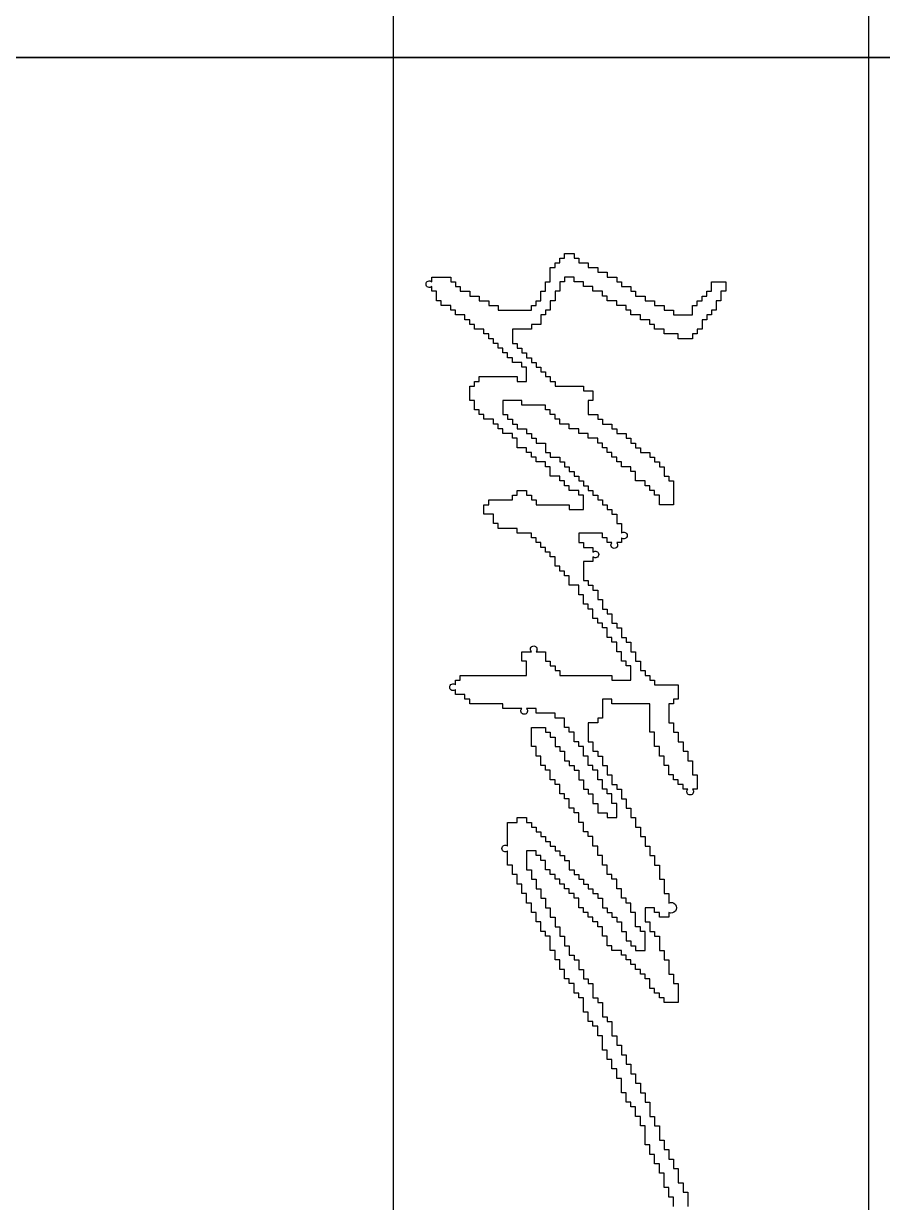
# Model space of a CAD drawing. Header units: millimetres. Extents: x 434053 to 1059003, y -2417481 to 936527.
# Drawn here: x 537196 to 537918, y -1806534 to -1805542 of the extents above; entities that cross this region are included whole.
import ezdxf

# ---------------------------------------------------------------- set-up
doc = ezdxf.new("R2010")
doc.units = ezdxf.units.MM
doc.header["$LTSCALE"] = 1000
doc.header["$MEASUREMENT"] = 0
for name, color, linetype in [('TITLIN', 7, 'Continuous'), ('图框层', 3, 'Continuous'), ('电子签名', 6, 'Continuous')]:
    doc.layers.add(name, color=color, linetype=linetype)

# ---------------------------------------------------------------- blocks, each defined once
blk = doc.blocks.new('A$C6C634642')
at = {"linetype": 'Continuous'}
blk.add_lwpolyline([(980000, 255000), (975000, 255000), (970000, 255000), (970000, 250000), (965000, 250000), (960000, 250000), (960000, 245000), (955000, 245000), (950000, 245000), (945000, 245000), (945000, 240000), (940000, 240000), (935000, 240000), (935000, 235000), (930000, 235000), (925000, 235000), (925000, 230000), (920000, 230000), (915000, 230000), (915000, 225000), (910000, 225000), (905000, 225000), (900000, 225000), (895000, 225000), (895000, 220000), (890000, 220000), (885000, 220000), (885000, 215000), (880000, 215000), (875000, 215000), (875000, 210000), (870000, 210000), (870000, 205000), (865000, 205000), (860000, 205000), (860000, 200000), (855000, 200000), (850000, 200000), (845000, 200000), (845000, 195000), (840000, 195000), (835000, 195000), (835000, 190000), (830000, 190000), (825000, 190000), (825000, 185000), (820000, 185000), (815000, 185000), (815000, 180000), (810000, 180000), (805000, 180000), (800000, 180000), (800000, 175000), (795000, 175000), (790000, 175000), (790000, 170000), (785000, 170000), (785000, 165000), (780000, 165000), (775000, 165000), (775000, 160000), (770000, 160000), (765000, 160000), (760000, 160000), (760000, 155000), (755000, 155000), (755000, 150000), (750000, 150000), (745000, 150000), (745000, 145000), (740000, 145000), (740000, 140000), (735000, 140000), (730000, 140000), (730000, 135000), (725000, 135000), (720000, 135000), (720000, 130000), (715000, 130000), (710000, 130000), (710000, 125000), (705000, 125000), (700000, 125000), (695000, 125000), (695000, 120000), (690000, 120000), (690000, 115000), (685000, 115000), (680000, 115000), (680000, 110000), (675000, 110000), (670000, 110000), (670000, 105000), (665000, 105000), (660000, 105000), (660000, 100000), (655000, 100000), (650000, 100000), (650000, 95000), (645000, 95000), (640000, 95000), (640000, 90000), (635000, 90000), (630000, 90000), (630000, 85000), (625000, 85000), (620000, 85000), (620000, 80000), (615000, 80000), (610000, 80000), (605000, 80000, -2.414214), (600000, 80000), (595000, 80000), (590000, 80000), (585000, 80000), (580000, 80000), (575000, 80000), (575000, 85000), (575000, 90000), (570000, 90000), (570000, 95000), (570000, 100000), (575000, 100000), (575000, 105000), (580000, 105000), (580000, 110000), (585000, 110000), (585000, 115000), (590000, 115000), (590000, 120000), (595000, 120000), (595000, 125000), (600000, 125000), (600000, 130000), (605000, 130000), (605000, 135000), (610000, 135000), (610000, 140000), (615000, 140000), (615000, 145000), (625000, 145000), (625000, 150000), (630000, 150000), (630000, 155000), (635000, 155000), (635000, 160000), (640000, 160000), (640000, 165000), (645000, 165000), (645000, 170000), (650000, 170000), (650000, 175000), (655000, 175000), (655000, 180000), (665000, 180000), (665000, 185000), (670000, 185000), (670000, 190000), (675000, 190000), (675000, 195000), (680000, 195000), (680000, 200000), (690000, 200000), (690000, 205000), (700000, 205000), (700000, 210000), (705000, 210000), (705000, 215000), (710000, 215000), (710000, 220000), (710000, 225000), (705000, 225000), (700000, 225000), (695000, 225000), (690000, 225000), (690000, 220000), (685000, 220000), (685000, 215000), (680000, 215000), (675000, 215000), (670000, 215000), (670000, 210000), (665000, 210000), (660000, 210000), (660000, 205000), (655000, 205000), (655000, 200000), (650000, 200000), (645000, 200000), (645000, 195000), (640000, 195000), (635000, 195000), (635000, 190000), (630000, 190000), (630000, 185000), (625000, 185000), (620000, 185000), (620000, 180000), (615000, 180000), (610000, 180000), (610000, 175000), (605000, 175000), (600000, 175000), (600000, 170000), (595000, 170000), (590000, 170000), (590000, 165000), (585000, 165000), (585000, 160000), (580000, 160000), (575000, 160000), (575000, 155000), (570000, 155000), (565000, 155000), (565000, 150000), (560000, 150000), (560000, 145000), (555000, 145000), (550000, 145000), (550000, 140000), (545000, 140000), (545000, 135000), (540000, 135000), (535000, 135000), (535000, 130000), (530000, 130000), (530000, 125000), (525000, 125000), (520000, 125000), (520000, 120000), (515000, 120000), (515000, 115000), (510000, 115000), (505000, 115000), (505000, 110000), (500000, 110000), (495000, 110000), (495000, 105000), (490000, 105000), (485000, 105000), (480000, 105000), (475000, 105000), (475000, 110000), (475000, 115000), (475000, 120000), (480000, 120000), (480000, 125000), (485000, 125000), (485000, 130000), (495000, 130000), (495000, 135000), (500000, 135000), (500000, 140000), (510000, 140000), (510000, 145000), (515000, 145000), (515000, 150000), (520000, 150000), (520000, 155000), (530000, 155000), (530000, 160000), (540000, 160000), (540000, 165000), (545000, 165000), (545000, 170000), (555000, 170000), (555000, 175000), (565000, 175000), (565000, 180000), (565000, 185000), (570000, 185000), (570000, 190000), (570000, 195000), (565000, 195000), (560000, 195000), (555000, 195000), (555000, 190000), (550000, 190000), (545000, 190000), (545000, 185000), (540000, 185000), (540000, 180000), (535000, 180000), (530000, 180000), (530000, 175000), (525000, 175000), (520000, 175000), (520000, 170000), (515000, 170000), (515000, 165000), (510000, 165000), (505000, 165000), (505000, 160000), (500000, 160000), (495000, 160000), (495000, 155000), (490000, 155000), (490000, 150000), (485000, 150000), (480000, 150000), (480000, 145000), (475000, 145000), (475000, 140000), (470000, 140000), (465000, 140000), (465000, 135000), (465000, 130000), (460000, 130000), (460000, 125000), (460000, 120000), (460000, 115000), (460000, 110000), (455000, 110000), (455000, 105000), (455000, 100000, -2.414214), (455000, 95000), (455000, 90000), (455000, 85000), (455000, 80000), (455000, 75000), (450000, 75000), (450000, 70000), (450000, 65000), (450000, 60000), (450000, 55000), (450000, 50000), (450000, 45000), (450000, 40000), (445000, 40000), (445000, 35000), (440000, 35000), (440000, 30000), (440000, 25000), (435000, 25000, -2.414214), (430000, 25000), (425000, 25000), (425000, 30000), (420000, 30000), (420000, 35000), (420000, 40000), (420000, 45000), (420000, 50000), (420000, 55000), (420000, 60000), (420000, 65000), (420000, 70000), (420000, 75000), (420000, 80000), (420000, 85000), (420000, 90000), (420000, 95000), (420000, 100000), (415000, 100000), (410000, 100000), (405000, 100000), (405000, 95000), (400000, 95000), (395000, 95000), (395000, 100000), (395000, 105000, -2.414214), (395000, 110000), (395000, 115000), (395000, 120000), (405000, 120000), (405000, 125000), (410000, 125000), (410000, 130000), (415000, 130000), (415000, 135000), (420000, 135000), (420000, 140000), (420000, 145000), (420000, 150000), (420000, 155000), (420000, 160000), (420000, 165000), (420000, 170000), (420000, 175000), (420000, 180000), (420000, 185000), (420000, 190000), (425000, 190000), (425000, 195000), (425000, 200000), (425000, 205000), (425000, 210000), (420000, 210000), (415000, 210000), (410000, 210000), (410000, 205000), (405000, 205000), (405000, 200000), (400000, 200000), (395000, 200000), (395000, 195000), (390000, 195000), (385000, 195000), (385000, 190000), (380000, 190000), (380000, 185000), (375000, 185000), (370000, 185000), (370000, 180000), (365000, 180000), (365000, 175000), (360000, 175000), (360000, 170000), (355000, 170000), (350000, 170000), (350000, 165000), (345000, 165000), (345000, 160000), (340000, 160000), (335000, 160000), (335000, 155000), (330000, 155000), (325000, 155000), (325000, 150000), (325000, 145000), (320000, 145000), (315000, 145000), (315000, 140000), (310000, 140000), (310000, 135000), (305000, 135000), (305000, 130000), (300000, 130000), (295000, 130000), (295000, 125000), (290000, 125000), (290000, 120000), (285000, 120000), (285000, 115000), (280000, 115000), (280000, 110000), (275000, 110000), (275000, 105000), (270000, 105000), (270000, 100000), (270000, 95000), (270000, 90000), (265000, 90000), (265000, 85000), (265000, 80000), (265000, 75000), (265000, 70000), (260000, 70000), (260000, 65000), (255000, 65000), (250000, 65000), (250000, 60000), (250000, 55000), (245000, 55000), (240000, 55000), (240000, 60000), (235000, 60000), (235000, 65000), (235000, 70000), (235000, 75000), (235000, 80000), (235000, 85000), (230000, 85000), (230000, 90000), (225000, 90000), (225000, 95000), (225000, 100000), (230000, 100000), (230000, 105000), (235000, 105000), (235000, 110000), (240000, 110000), (240000, 115000), (240000, 120000), (240000, 125000), (240000, 130000), (240000, 135000), (240000, 140000), (240000, 145000), (245000, 145000), (245000, 150000), (245000, 155000), (245000, 160000), (240000, 160000), (235000, 160000), (230000, 160000), (230000, 155000), (225000, 155000), (225000, 150000), (225000, 145000), (220000, 145000), (220000, 140000), (215000, 140000), (215000, 135000), (210000, 135000), (210000, 130000), (210000, 125000), (205000, 125000), (200000, 125000), (200000, 120000), (195000, 120000), (195000, 115000), (195000, 110000), (190000, 110000), (190000, 105000), (185000, 105000), (185000, 100000), (180000, 100000), (180000, 95000), (180000, 90000), (175000, 90000), (170000, 90000), (170000, 85000), (165000, 85000), (165000, 80000), (165000, 75000), (160000, 75000), (160000, 70000), (155000, 70000), (155000, 65000), (150000, 65000), (150000, 60000), (150000, 55000), (145000, 55000), (145000, 50000), (140000, 50000), (140000, 45000), (135000, 45000), (130000, 45000), (130000, 40000), (125000, 40000), (120000, 40000), (115000, 40000), (115000, 45000), (110000, 45000), (110000, 50000), (105000, 50000), (105000, 55000), (105000, 60000), (105000, 65000), (105000, 70000), (105000, 75000), (105000, 80000), (105000, 85000), (105000, 90000), (110000, 90000), (110000, 95000), (110000, 100000), (105000, 100000), (100000, 100000), (95000, 100000), (95000, 95000), (90000, 95000), (90000, 90000), (90000, 85000), (85000, 85000), (85000, 80000), (80000, 80000), (80000, 75000), (75000, 75000), (75000, 70000), (70000, 70000), (70000, 65000), (65000, 65000), (65000, 60000), (60000, 60000), (60000, 55000), (55000, 55000), (55000, 50000), (55000, 45000), (50000, 45000), (50000, 40000), (45000, 40000), (45000, 35000), (40000, 35000), (40000, 30000), (40000, 25000), (35000, 25000), (35000, 20000), (30000, 20000), (30000, 15000), (30000, 10000), (25000, 10000), (25000, 5000), (20000, 5000), (15000, 5000), (15000, 0), (10000, 0, -2.414214), (5000, 0), (0, 0), (0, 5000), (0, 10000), (0, 15000), (0, 20000), (5000, 20000), (5000, 25000), (10000, 25000), (10000, 30000), (15000, 30000), (15000, 35000), (15000, 40000), (20000, 40000), (20000, 45000), (20000, 50000), (25000, 50000), (25000, 55000), (25000, 60000), (30000, 60000), (30000, 65000), (30000, 70000), (35000, 70000), (35000, 75000), (35000, 80000), (35000, 85000), (35000, 90000), (35000, 95000), (35000, 100000), (35000, 105000), (30000, 105000), (30000, 110000), (25000, 110000), (25000, 115000), (20000, 115000), (15000, 115000), (15000, 120000), (10000, 120000), (5000, 120000), (5000, 125000), (0, 125000), (-5000, 125000), (-10000, 125000), (-10000, 130000), (-15000, 130000), (-15000, 135000), (-20000, 135000), (-20000, 140000), (-25000, 140000), (-25000, 145000), (-25000, 150000), (-20000, 150000), (-20000, 155000), (-15000, 155000), (-15000, 160000), (-15000, 165000), (-10000, 165000), (-10000, 170000), (-10000, 175000), (-5000, 175000), (-5000, 180000), (-5000, 185000), (0, 185000), (0, 190000), (0, 195000), (5000, 195000), (5000, 200000), (10000, 200000), (10000, 205000), (10000, 210000), (15000, 210000), (15000, 215000), (20000, 215000), (20000, 220000), (20000, 225000), (25000, 225000), (25000, 230000), (25000, 235000), (30000, 235000), (30000, 240000), (30000, 245000), (35000, 245000), (35000, 250000), (35000, 255000), (40000, 255000), (40000, 260000), (40000, 265000), (40000, 270000), (40000, 275000), (35000, 275000), (30000, 275000), (30000, 280000), (25000, 280000), (25000, 285000), (20000, 285000), (20000, 290000), (15000, 290000), (15000, 295000), (10000, 295000), (5000, 295000), (5000, 300000), (5000, 305000), (5000, 310000), (10000, 310000), (15000, 310000), (15000, 305000), (25000, 305000), (25000, 300000), (35000, 300000), (35000, 295000), (40000, 295000), (40000, 290000), (45000, 290000), (45000, 285000), (55000, 285000), (55000, 280000), (60000, 280000), (60000, 275000), (65000, 275000), (65000, 270000), (65000, 265000), (65000, 260000), (60000, 260000), (60000, 255000), (60000, 250000), (60000, 245000), (55000, 245000), (55000, 240000), (55000, 235000), (50000, 235000), (50000, 230000), (45000, 230000), (45000, 225000), (45000, 220000), (40000, 220000), (40000, 215000), (40000, 210000), (35000, 210000), (35000, 205000), (30000, 205000), (30000, 200000), (30000, 195000), (25000, 195000), (25000, 190000), (25000, 185000), (20000, 185000), (20000, 180000), (15000, 180000), (15000, 175000), (15000, 170000), (10000, 170000), (10000, 165000), (10000, 160000), (5000, 160000), (5000, 155000), (5000, 150000), (0, 150000), (0, 145000), (0, 140000), (5000, 140000), (5000, 135000), (15000, 135000), (15000, 130000), (25000, 130000), (25000, 125000), (35000, 125000), (35000, 120000), (40000, 120000), (40000, 115000), (50000, 115000), (50000, 110000), (50000, 105000), (55000, 105000), (55000, 100000), (55000, 95000), (55000, 90000), (55000, 85000), (70000, 85000), (70000, 90000), (75000, 90000), (75000, 95000), (80000, 95000), (80000, 100000), (85000, 100000), (85000, 105000), (90000, 105000), (90000, 110000), (95000, 110000), (95000, 115000), (100000, 115000), (100000, 120000), (105000, 120000), (105000, 125000), (110000, 125000), (110000, 130000), (115000, 130000), (115000, 135000), (115000, 140000), (115000, 145000), (115000, 150000), (115000, 155000), (115000, 160000), (120000, 160000), (120000, 165000), (120000, 170000), (125000, 170000), (130000, 170000), (130000, 165000), (145000, 165000), (145000, 170000), (145000, 175000), (150000, 175000), (150000, 180000), (155000, 180000), (155000, 185000), (155000, 190000), (160000, 190000), (160000, 195000), (165000, 195000), (165000, 200000), (165000, 205000), (170000, 205000), (170000, 210000), (175000, 210000), (175000, 215000), (180000, 215000), (180000, 220000), (185000, 220000), (185000, 225000), (185000, 230000), (190000, 230000), (190000, 235000), (195000, 235000), (195000, 240000), (200000, 240000), (200000, 245000), (210000, 245000), (210000, 250000), (215000, 250000), (215000, 255000), (225000, 255000), (240000, 255000), (240000, 250000), (240000, 245000), (240000, 240000), (235000, 240000), (230000, 240000), (230000, 235000), (225000, 235000), (225000, 230000), (220000, 230000), (220000, 225000), (215000, 225000), (215000, 220000), (215000, 215000), (210000, 215000), (205000, 215000), (205000, 210000), (200000, 210000), (200000, 205000), (200000, 200000), (195000, 200000), (195000, 195000), (190000, 195000), (190000, 190000), (185000, 190000), (185000, 185000), (180000, 185000), (180000, 180000), (175000, 180000), (175000, 175000), (170000, 175000), (170000, 170000), (170000, 165000), (165000, 165000), (165000, 160000), (165000, 155000), (160000, 155000), (160000, 150000), (160000, 145000), (155000, 145000), (155000, 140000), (155000, 135000), (150000, 135000), (150000, 130000), (145000, 130000), (145000, 125000), (140000, 125000), (140000, 120000), (135000, 120000), (135000, 115000), (135000, 110000), (135000, 105000), (135000, 100000), (135000, 95000), (130000, 95000), (130000, 90000), (130000, 85000), (130000, 80000), (130000, 75000), (145000, 75000), (145000, 80000), (150000, 80000), (150000, 85000), (155000, 85000), (155000, 90000), (160000, 90000), (160000, 95000), (160000, 100000), (165000, 100000), (165000, 105000), (170000, 105000), (170000, 110000), (175000, 110000), (175000, 115000), (175000, 120000), (185000, 120000), (185000, 125000), (190000, 125000), (190000, 130000), (190000, 135000), (195000, 135000), (195000, 140000), (200000, 140000), (200000, 145000), (205000, 145000), (205000, 150000), (210000, 150000), (210000, 155000), (215000, 155000), (215000, 160000), (220000, 160000), (220000, 165000), (225000, 165000), (225000, 170000), (230000, 170000), (230000, 175000), (235000, 175000), (235000, 180000), (240000, 180000), (240000, 185000), (245000, 185000), (245000, 190000), (250000, 190000), (250000, 195000), (260000, 195000), (260000, 200000), (270000, 200000, -2.414214), (275000, 200000), (280000, 200000), (280000, 195000, -2.414214), (280000, 190000), (280000, 185000), (275000, 185000), (275000, 180000), (270000, 180000), (270000, 175000), (270000, 170000), (270000, 165000), (270000, 160000), (270000, 155000), (280000, 155000), (280000, 160000), (285000, 160000), (285000, 165000), (285000, 170000), (290000, 170000, -2.414214), (295000, 170000), (300000, 170000), (300000, 165000), (300000, 160000), (320000, 160000), (320000, 165000), (325000, 165000), (325000, 170000), (330000, 170000), (330000, 175000), (340000, 175000), (340000, 180000), (350000, 180000), (350000, 185000), (355000, 185000), (355000, 190000), (365000, 190000), (365000, 195000), (370000, 195000), (370000, 200000), (380000, 200000), (380000, 205000), (385000, 205000), (385000, 210000), (395000, 210000), (395000, 215000), (405000, 215000), (405000, 220000), (415000, 220000), (415000, 225000), (420000, 225000), (420000, 230000), (425000, 230000), (425000, 235000), (430000, 235000), (430000, 240000), (430000, 245000), (430000, 250000), (430000, 255000), (430000, 260000), (440000, 260000), (445000, 260000), (445000, 255000), (450000, 255000), (450000, 250000), (470000, 250000), (470000, 255000), (480000, 255000), (480000, 260000), (490000, 260000), (490000, 265000), (500000, 265000), (500000, 270000), (510000, 270000), (510000, 275000), (525000, 275000), (525000, 280000), (540000, 280000), (540000, 275000, -2.414214), (540000, 270000), (540000, 265000), (535000, 265000), (535000, 260000), (530000, 260000), (530000, 255000), (525000, 255000), (525000, 250000), (520000, 250000), (515000, 250000), (515000, 245000), (510000, 245000), (505000, 245000), (505000, 240000), (500000, 240000), (495000, 240000), (495000, 235000), (490000, 235000), (485000, 235000), (480000, 235000), (480000, 230000), (475000, 230000), (470000, 230000), (465000, 230000), (460000, 230000), (455000, 230000), (450000, 230000), (450000, 225000), (450000, 220000), (450000, 215000), (450000, 210000), (450000, 205000), (450000, 200000), (450000, 195000), (450000, 190000), (445000, 190000), (445000, 185000), (445000, 180000), (465000, 180000), (465000, 175000), (470000, 175000), (470000, 170000), (470000, 165000), (490000, 165000), (490000, 170000), (500000, 170000), (500000, 175000), (505000, 175000), (505000, 180000), (515000, 180000), (515000, 185000), (525000, 185000), (525000, 190000), (535000, 190000), (535000, 195000), (540000, 195000), (540000, 200000), (550000, 200000), (550000, 205000), (560000, 205000), (560000, 210000), (570000, 210000), (570000, 215000), (580000, 215000), (580000, 220000), (590000, 220000), (590000, 225000), (600000, 225000), (600000, 230000), (610000, 230000), (610000, 235000), (620000, 235000), (620000, 240000), (635000, 240000), (635000, 245000), (650000, 245000), (650000, 250000), (660000, 250000, -1.618034), (670000, 250000), (675000, 250000), (675000, 245000), (675000, 240000), (670000, 240000), (670000, 235000), (665000, 235000), (665000, 230000), (665000, 225000), (680000, 225000), (680000, 230000), (690000, 230000), (690000, 235000), (695000, 235000), (695000, 240000), (710000, 240000), (710000, 245000), (720000, 245000), (720000, 250000), (735000, 250000), (735000, 255000), (745000, 255000), (745000, 260000), (765000, 260000), (765000, 255000), (765000, 250000), (765000, 245000), (760000, 245000), (760000, 240000), (755000, 240000), (755000, 235000), (750000, 235000), (750000, 230000), (745000, 230000), (740000, 230000), (740000, 225000), (735000, 225000), (735000, 220000), (730000, 220000), (730000, 215000), (725000, 215000), (725000, 210000), (720000, 210000), (720000, 205000), (715000, 205000), (715000, 200000), (710000, 200000), (710000, 195000), (710000, 190000), (705000, 190000), (705000, 185000), (700000, 185000), (695000, 185000), (695000, 180000), (690000, 180000), (685000, 180000), (685000, 175000), (680000, 175000), (680000, 170000), (675000, 170000), (675000, 165000), (670000, 165000), (670000, 160000), (665000, 160000), (665000, 155000), (660000, 155000), (655000, 155000), (655000, 150000), (650000, 150000), (650000, 145000), (645000, 145000), (645000, 140000), (640000, 140000), (640000, 135000), (635000, 135000), (635000, 130000), (630000, 130000), (630000, 125000), (625000, 125000), (625000, 120000), (620000, 120000), (615000, 120000), (615000, 115000), (610000, 115000), (610000, 110000), (605000, 110000), (605000, 105000), (605000, 100000), (625000, 100000), (625000, 105000), (635000, 105000), (635000, 110000), (645000, 110000), (645000, 115000), (655000, 115000), (655000, 120000), (665000, 120000), (665000, 125000), (675000, 125000), (675000, 130000), (685000, 130000), (685000, 135000), (695000, 135000), (695000, 140000), (705000, 140000), (705000, 145000), (715000, 145000), (715000, 150000), (720000, 150000), (720000, 155000), (730000, 155000), (730000, 160000), (740000, 160000), (740000, 165000), (745000, 165000), (745000, 170000), (760000, 170000), (760000, 175000), (765000, 175000), (765000, 180000), (780000, 180000), (780000, 185000), (785000, 185000), (785000, 190000), (800000, 190000), (800000, 195000), (810000, 195000), (810000, 200000), (820000, 200000), (820000, 205000), (830000, 205000), (830000, 210000), (840000, 210000), (840000, 215000), (850000, 215000), (850000, 220000), (860000, 220000), (860000, 225000), (870000, 225000), (870000, 230000), (885000, 230000), (885000, 235000), (895000, 235000), (895000, 240000), (910000, 240000), (910000, 245000), (920000, 245000), (920000, 250000), (930000, 250000), (930000, 255000), (940000, 255000), (940000, 260000), (955000, 260000), (955000, 265000), (965000, 265000), (965000, 270000), (980000, 270000)], format="xyb", dxfattribs=at)
blk = doc.blocks.new('A$C62AF6C70')
at = {"layer": '电子签名'}
blk.add_lwpolyline([(0, 0), (0, 10382.2), (2510.4, 10382.2), (2510.4, 0)], close=True, dxfattribs=at)
at = {"layer": '电子签名', "xscale": 0.001595915279045558, "yscale": 0.001595915279045558, "zscale": 0.001595915279045558}
blk.add_blockref('A$C6C634642', (369.2, 6447.2), dxfattribs=at)
blk = doc.blocks.new('asdgdfgsghfdjfh')
at = {"xscale": 0.01000000000265255, "yscale": 0.01000000000265255, "zscale": 0.01000000000265255}
blk.add_blockref('A$C62AF6C70', (-25.104, 100.293), dxfattribs=at)
blk = doc.blocks.new('asdfgafg21GZ_LABEL2')
at = {"layer": 'TITLIN'}
for p, q in [((-25.104, 204.115), (-25.104, 100.493)), ((-46.679, 172.115), (0, 172.115)), ((-46.679, 164.115), (0, 164.115))]:
    blk.add_line(p, q, dxfattribs=at)
blk = doc.blocks.new('asdfgafgA$C15443CC7')
at = {"layer": '图框层', "xscale": 150.0000000300889, "yscale": 150.0000000300889, "zscale": 150.0000000300889}
blk.add_blockref('asdfgafg21GZ_LABEL2', (208350, 1500), dxfattribs=at)
blk = doc.blocks.new('asdfadfsdhg')
at = {"xscale": 0.3333333333333333, "yscale": 0.3333333333333333, "zscale": 0.3333333333333333, "rotation": 270}
blk.add_blockref('asdfgafgA$C15443CC7', (0, 69950), dxfattribs=at)
at = {"layer": '图框层', "xscale": 50, "yscale": 50, "zscale": 50, "rotation": 270}
blk.add_blockref('asdgdfgsghfdjfh', (500, 500), dxfattribs=at)

msp = doc.modelspace()

# ---------------------------------------------------------------- block references
msp.add_blockref('asdfadfsdhg', (528800.94, -1807326.27))

doc.saveas('drawing.dxf')
